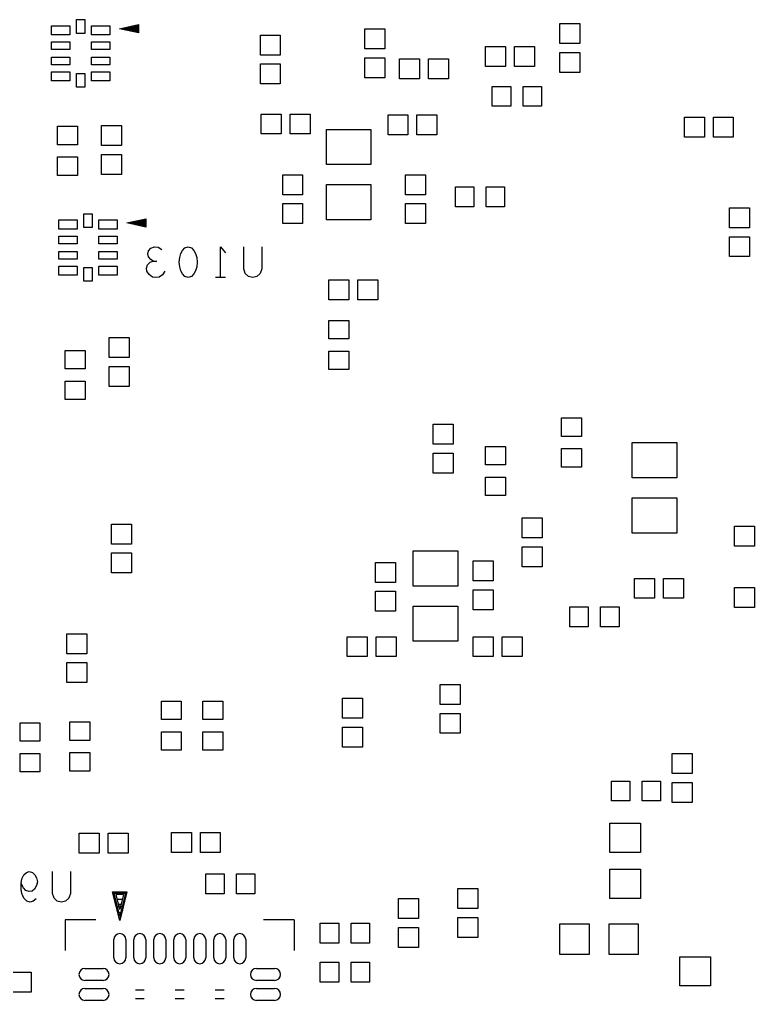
# Model space of a CAD drawing. Header units: millimetres. Extents: x -190 to 348, y -330 to 190.
# Drawn here: x -74.09 to -50.17, y -93.78 to -61.83 of the extents above; entities that cross this region are included whole.
import ezdxf

# ---------------------------------------------------------------- set-up
doc = ezdxf.new("R2010")
doc.units = ezdxf.units.MM
doc.layers.add('4_SIKCREN_BOTTOM_', color=7, linetype='Continuous')
doc.layers.add('5_SOLDER_PASTE_BOTTOM_', color=7, linetype='Continuous')

msp = doc.modelspace()

# ---------------------------------------------------------------- linework, layer by layer
at = {"layer": '4_SIKCREN_BOTTOM_', "color": 7}
for p, q in [((-70.841, -62.133), (-70.213, -61.999)), ((-70.213, -62.268), (-70.841, -62.133)), ((-70.78, -62.133), (-70.226, -62.017)), ((-70.226, -62.253), (-70.78, -62.133)), ((-70.226, -62.133), (-70.78, -62.133)), ((-70.226, -62.108), (-70.66, -62.108)), ((-70.226, -62.159), (-70.66, -62.159)), ((-70.226, -62.075), (-70.505, -62.075)), ((-70.226, -62.192), (-70.505, -62.192)), ((-70.226, -62.042), (-70.35, -62.042)), ((-70.226, -62.225), (-70.35, -62.225)), ((-70.226, -62.017), (-70.226, -62.133)), ((-70.226, -62.133), (-70.226, -62.253)), ((-70.213, -61.999), (-70.213, -62.268)), ((-70.602, -68.458), (-69.974, -68.323)), ((-70.541, -68.458), (-69.987, -68.341)), ((-69.987, -68.341), (-69.987, -68.458)), ((-69.974, -68.323), (-69.974, -68.593)), ((-69.974, -68.593), (-70.602, -68.458)), ((-69.987, -68.458), (-70.543, -68.458)), ((-69.987, -68.577), (-70.541, -68.458)), ((-69.987, -68.433), (-70.421, -68.433)), ((-69.987, -68.483), (-70.421, -68.483)), ((-69.987, -68.4), (-70.269, -68.4)), ((-69.987, -68.516), (-70.269, -68.516)), ((-69.987, -68.367), (-70.114, -68.367)), ((-69.987, -68.55), (-70.114, -68.55)), ((-69.987, -68.458), (-69.987, -68.577)), ((-69.888, -69.367), (-69.82, -69.284)), ((-69.82, -69.284), (-69.7, -69.233)), ((-69.7, -69.233), (-69.581, -69.251)), ((-69.581, -69.251), (-69.461, -69.317)), ((-68.786, -69.35), (-68.704, -69.266)), ((-68.704, -69.266), (-68.598, -69.233)), ((-68.598, -69.233), (-68.491, -69.266)), ((-68.491, -69.266), (-68.412, -69.35)), ((-67.549, -69.233), (-67.389, -69.433)), ((-67.549, -70.234), (-67.549, -69.233)), ((-66.794, -69.952), (-66.794, -69.233)), ((-66.208, -69.233), (-66.208, -69.952)), ((-69.913, -69.466), (-69.888, -69.367)), ((-69.888, -69.566), (-69.913, -69.466)), ((-69.82, -69.649), (-69.888, -69.566)), ((-68.892, -69.733), (-68.877, -69.583)), ((-68.877, -69.583), (-68.839, -69.449)), ((-68.839, -69.449), (-68.786, -69.35)), ((-68.412, -69.35), (-68.359, -69.449)), ((-68.359, -69.449), (-68.318, -69.583)), ((-68.318, -69.583), (-68.306, -69.733)), ((-69.954, -69.934), (-69.926, -69.817)), ((-69.941, -70.033), (-69.954, -69.934)), ((-69.926, -69.817), (-69.835, -69.733)), ((-69.835, -69.733), (-69.741, -69.7)), ((-69.741, -69.7), (-69.82, -69.649)), ((-69.741, -69.7), (-69.621, -69.7)), ((-68.877, -69.883), (-68.892, -69.733)), ((-68.839, -70.018), (-68.877, -69.883)), ((-68.318, -69.883), (-68.359, -70.018)), ((-68.306, -69.733), (-68.318, -69.883)), ((-66.741, -70.101), (-66.794, -69.952)), ((-66.208, -69.952), (-66.261, -70.101)), ((-69.873, -70.134), (-69.941, -70.033)), ((-69.766, -70.218), (-69.873, -70.134)), ((-69.659, -70.234), (-69.766, -70.218)), ((-69.54, -70.218), (-69.659, -70.234)), ((-69.433, -70.15), (-69.54, -70.218)), ((-69.355, -70.033), (-69.433, -70.15)), ((-68.786, -70.117), (-68.839, -70.018)), ((-68.704, -70.201), (-68.786, -70.117)), ((-68.598, -70.234), (-68.704, -70.201)), ((-68.491, -70.201), (-68.598, -70.234)), ((-68.412, -70.117), (-68.491, -70.201)), ((-68.359, -70.018), (-68.412, -70.117)), ((-67.389, -70.234), (-67.709, -70.234)), ((-66.634, -70.201), (-66.741, -70.101)), ((-66.5, -70.234), (-66.634, -70.201)), ((-66.368, -70.201), (-66.5, -70.234)), ((-66.261, -70.101), (-66.368, -70.201)), ((-74.016, -89.817), (-73.95, -89.685)), ((-73.95, -89.685), (-73.868, -89.616)), ((-73.868, -89.616), (-73.774, -89.583)), ((-73.774, -89.583), (-73.668, -89.616)), ((-73.668, -89.616), (-73.589, -89.685)), ((-73.589, -89.685), (-73.536, -89.784)), ((-73.02, -90.302), (-73.02, -89.583)), ((-72.433, -89.583), (-72.433, -90.302)), ((-74.041, -89.967), (-74.016, -89.817)), ((-73.962, -90.117), (-74.041, -89.967)), ((-74.041, -90.152), (-74.041, -89.967)), ((-73.536, -90.035), (-73.602, -90.152)), ((-73.536, -89.784), (-73.508, -89.919)), ((-73.508, -89.919), (-73.536, -90.035)), ((-74.016, -90.302), (-74.041, -90.152)), ((-73.95, -90.452), (-74.016, -90.302)), ((-73.881, -90.2), (-73.962, -90.117)), ((-73.774, -90.234), (-73.881, -90.2)), ((-73.683, -90.218), (-73.774, -90.234)), ((-73.602, -90.152), (-73.683, -90.218)), ((-72.967, -90.452), (-73.02, -90.302)), ((-72.433, -90.302), (-72.487, -90.452)), ((-71.059, -90.246), (-70.592, -90.246)), ((-70.825, -91.181), (-71.059, -90.246)), ((-71.041, -90.259), (-70.607, -90.259)), ((-70.825, -91.13), (-71.041, -90.259)), ((-70.825, -91.023), (-71.011, -90.284)), ((-71.011, -90.284), (-70.64, -90.284)), ((-70.825, -90.815), (-70.945, -90.335)), ((-70.706, -90.335), (-70.945, -90.335)), ((-70.592, -90.246), (-70.825, -91.181)), ((-70.607, -90.259), (-70.825, -91.13)), ((-70.64, -90.284), (-70.825, -91.023)), ((-70.706, -90.335), (-70.825, -90.815)), ((-73.856, -90.551), (-73.95, -90.452)), ((-73.749, -90.584), (-73.856, -90.551)), ((-73.642, -90.551), (-73.749, -90.584)), ((-73.548, -90.467), (-73.642, -90.551)), ((-72.86, -90.551), (-72.967, -90.452)), ((-72.725, -90.584), (-72.86, -90.551)), ((-72.593, -90.551), (-72.725, -90.584)), ((-72.487, -90.452), (-72.593, -90.551)), ((-70.744, -90.495), (-70.904, -90.495)), ((-70.785, -90.655), (-70.866, -90.655)), ((-72.606, -91.153), (-72.606, -92.154)), ((-71.605, -91.153), (-72.606, -91.153)), ((-65.146, -91.153), (-66.144, -91.153)), ((-65.146, -91.153), (-65.146, -92.154))]:
    msp.add_line(p, q, dxfattribs=at)
for start, end in [(0, 180), (180, 0)]:
    msp.add_arc((-70.825, -90.813), 0.102, start, end, dxfattribs=at)
at = {"layer": '5_SOLDER_PASTE_BOTTOM_', "color": 4}
for p, q in [((-72.238, -62.285), (-72.238, -61.835)), ((-72.238, -61.835), (-71.963, -61.835)), ((-71.963, -61.835), (-71.963, -62.285)), ((-56.5, -62.613), (-56.5, -61.963)), ((-56.5, -61.963), (-55.85, -61.963)), ((-55.85, -61.963), (-55.85, -62.613)), ((-73.051, -62.334), (-73.051, -62.034)), ((-73.051, -62.034), (-72.451, -62.034)), ((-72.451, -62.034), (-72.451, -62.334)), ((-71.963, -62.285), (-72.238, -62.285)), ((-71.75, -62.334), (-71.75, -62.034)), ((-71.75, -62.034), (-71.15, -62.034)), ((-71.15, -62.034), (-71.15, -62.334)), ((-62.85, -62.789), (-62.85, -62.139)), ((-62.85, -62.139), (-62.2, -62.139)), ((-62.2, -62.139), (-62.2, -62.789)), ((-72.451, -62.334), (-73.051, -62.334)), ((-73.051, -62.81), (-73.051, -62.56)), ((-73.051, -62.56), (-72.451, -62.56)), ((-72.451, -62.56), (-72.451, -62.81)), ((-71.15, -62.334), (-71.75, -62.334)), ((-71.75, -62.81), (-71.75, -62.56)), ((-71.75, -62.56), (-71.15, -62.56)), ((-71.15, -62.56), (-71.15, -62.81)), ((-66.251, -62.989), (-66.251, -62.339)), ((-66.251, -62.339), (-65.601, -62.339)), ((-65.601, -62.339), (-65.601, -62.989)), ((-72.451, -62.81), (-73.051, -62.81)), ((-71.15, -62.81), (-71.75, -62.81)), ((-62.2, -62.789), (-62.85, -62.789)), ((-58.92, -63.36), (-58.92, -62.71)), ((-58.92, -62.71), (-58.27, -62.71)), ((-58.27, -62.71), (-58.27, -63.36)), ((-57.98, -63.36), (-57.98, -62.71)), ((-57.98, -62.71), (-57.33, -62.71)), ((-57.33, -62.71), (-57.33, -63.36)), ((-55.85, -62.613), (-56.5, -62.613)), ((-56.5, -63.553), (-56.5, -62.903)), ((-56.5, -62.903), (-55.85, -62.903)), ((-55.85, -62.903), (-55.85, -63.553)), ((-73.051, -63.31), (-73.051, -63.06)), ((-73.051, -63.06), (-72.451, -63.06)), ((-72.451, -63.06), (-72.451, -63.31)), ((-71.75, -63.31), (-71.75, -63.06)), ((-71.75, -63.06), (-71.15, -63.06)), ((-71.15, -63.06), (-71.15, -63.31)), ((-65.601, -62.989), (-66.251, -62.989)), ((-62.85, -63.728), (-62.85, -63.078)), ((-62.85, -63.078), (-62.2, -63.078)), ((-62.2, -63.078), (-62.2, -63.728)), ((-61.719, -63.759), (-61.719, -63.109)), ((-61.719, -63.109), (-61.069, -63.109)), ((-61.069, -63.109), (-61.069, -63.759)), ((-60.78, -63.759), (-60.78, -63.109)), ((-60.78, -63.109), (-60.13, -63.109)), ((-60.13, -63.109), (-60.13, -63.759)), ((-72.451, -63.31), (-73.051, -63.31)), ((-73.051, -63.833), (-73.051, -63.533)), ((-73.051, -63.533), (-72.451, -63.533)), ((-72.451, -63.533), (-72.451, -63.833)), ((-71.15, -63.31), (-71.75, -63.31)), ((-71.75, -63.833), (-71.75, -63.533)), ((-71.75, -63.533), (-71.15, -63.533)), ((-71.15, -63.533), (-71.15, -63.833)), ((-66.251, -63.929), (-66.251, -63.279)), ((-66.251, -63.279), (-65.601, -63.279)), ((-65.601, -63.279), (-65.601, -63.929)), ((-58.27, -63.36), (-58.92, -63.36)), ((-57.33, -63.36), (-57.98, -63.36)), ((-55.85, -63.553), (-56.5, -63.553)), ((-72.451, -63.833), (-73.051, -63.833)), ((-72.238, -64.035), (-72.238, -63.585)), ((-72.238, -63.585), (-71.963, -63.585)), ((-71.963, -63.585), (-71.963, -64.035)), ((-71.15, -63.833), (-71.75, -63.833)), ((-62.2, -63.728), (-62.85, -63.728)), ((-61.069, -63.759), (-61.719, -63.759)), ((-60.13, -63.759), (-60.78, -63.759)), ((-71.963, -64.035), (-72.238, -64.035)), ((-65.601, -63.929), (-66.251, -63.929)), ((-58.7, -64.658), (-58.7, -64.008)), ((-58.7, -64.008), (-58.1, -64.008)), ((-58.1, -64.008), (-58.1, -64.658)), ((-57.699, -64.658), (-57.699, -64.008)), ((-57.699, -64.008), (-57.099, -64.008)), ((-57.099, -64.008), (-57.099, -64.658)), ((-58.1, -64.658), (-58.7, -64.658)), ((-57.099, -64.658), (-57.699, -64.658)), ((-66.22, -65.56), (-66.22, -64.91)), ((-66.22, -64.91), (-65.57, -64.91)), ((-65.57, -64.91), (-65.57, -65.56)), ((-65.28, -65.56), (-65.28, -64.91)), ((-65.28, -64.91), (-64.63, -64.91)), ((-64.63, -64.91), (-64.63, -65.56)), ((-62.095, -65.585), (-62.095, -64.935)), ((-62.095, -64.935), (-61.445, -64.935)), ((-61.445, -64.935), (-61.445, -65.585)), ((-61.155, -65.585), (-61.155, -64.935)), ((-61.155, -64.935), (-60.505, -64.935)), ((-60.505, -64.935), (-60.505, -65.585)), ((-52.446, -65.659), (-52.446, -65.009)), ((-52.446, -65.009), (-51.796, -65.009)), ((-51.796, -65.009), (-51.796, -65.659)), ((-51.506, -65.659), (-51.506, -65.009)), ((-51.506, -65.009), (-50.856, -65.009)), ((-50.856, -65.009), (-50.856, -65.659)), ((-72.85, -65.908), (-72.85, -65.308)), ((-72.85, -65.308), (-72.2, -65.308)), ((-72.2, -65.308), (-72.2, -65.908)), ((-71.425, -65.938), (-71.425, -65.288)), ((-71.425, -65.288), (-70.775, -65.288)), ((-70.775, -65.288), (-70.775, -65.938)), ((-64.101, -66.559), (-64.101, -65.409)), ((-64.101, -65.409), (-62.651, -65.409)), ((-62.651, -65.409), (-62.651, -66.559)), ((-65.57, -65.56), (-66.22, -65.56)), ((-64.63, -65.56), (-65.28, -65.56)), ((-61.445, -65.585), (-62.095, -65.585)), ((-60.505, -65.585), (-61.155, -65.585)), ((-51.796, -65.659), (-52.446, -65.659)), ((-50.856, -65.659), (-51.506, -65.659)), ((-72.2, -65.908), (-72.85, -65.908)), ((-70.775, -65.938), (-71.425, -65.938)), ((-72.85, -66.909), (-72.85, -66.309)), ((-72.85, -66.309), (-72.2, -66.309)), ((-72.2, -66.309), (-72.2, -66.909)), ((-71.425, -66.878), (-71.425, -66.228)), ((-71.425, -66.228), (-70.775, -66.228)), ((-70.775, -66.228), (-70.775, -66.878)), ((-62.651, -66.559), (-64.101, -66.559)), ((-72.2, -66.909), (-72.85, -66.909)), ((-70.775, -66.878), (-71.425, -66.878)), ((-65.524, -67.538), (-65.524, -66.888)), ((-65.524, -66.888), (-64.874, -66.888)), ((-64.874, -66.888), (-64.874, -67.538)), ((-61.524, -67.538), (-61.524, -66.888)), ((-61.524, -66.888), (-60.874, -66.888)), ((-60.874, -66.888), (-60.874, -67.538)), ((-64.101, -68.36), (-64.101, -67.21)), ((-64.101, -67.21), (-62.651, -67.21)), ((-62.651, -67.21), (-62.651, -68.36)), ((-59.901, -67.935), (-59.901, -67.285)), ((-59.901, -67.285), (-59.301, -67.285)), ((-59.301, -67.285), (-59.301, -67.935)), ((-58.9, -67.935), (-58.9, -67.285)), ((-58.9, -67.285), (-58.3, -67.285)), ((-58.3, -67.285), (-58.3, -67.935)), ((-64.874, -67.538), (-65.524, -67.538)), ((-60.874, -67.538), (-61.524, -67.538)), ((-65.524, -68.478), (-65.524, -67.828)), ((-65.524, -67.828), (-64.874, -67.828)), ((-64.874, -67.828), (-64.874, -68.478)), ((-61.524, -68.478), (-61.524, -67.828)), ((-61.524, -67.828), (-60.874, -67.828)), ((-60.874, -67.828), (-60.874, -68.478)), ((-59.301, -67.935), (-59.901, -67.935)), ((-58.3, -67.935), (-58.9, -67.935)), ((-50.975, -68.613), (-50.975, -67.963)), ((-50.975, -67.963), (-50.325, -67.963)), ((-50.325, -67.963), (-50.325, -68.613)), ((-72.812, -68.659), (-72.812, -68.359)), ((-72.812, -68.359), (-72.212, -68.359)), ((-72.212, -68.359), (-72.212, -68.659)), ((-71.999, -68.609), (-71.999, -68.159)), ((-71.999, -68.159), (-71.724, -68.159)), ((-71.724, -68.159), (-71.724, -68.609)), ((-71.511, -68.659), (-71.511, -68.359)), ((-71.511, -68.359), (-70.911, -68.359)), ((-70.911, -68.359), (-70.911, -68.659)), ((-62.651, -68.36), (-64.101, -68.36)), ((-72.212, -68.659), (-72.812, -68.659)), ((-71.724, -68.609), (-71.999, -68.609)), ((-70.911, -68.659), (-71.511, -68.659)), ((-64.874, -68.478), (-65.524, -68.478)), ((-60.874, -68.478), (-61.524, -68.478)), ((-50.325, -68.613), (-50.975, -68.613)), ((-72.812, -69.134), (-72.812, -68.884)), ((-72.812, -68.884), (-72.212, -68.884)), ((-72.212, -68.884), (-72.212, -69.134)), ((-71.511, -69.134), (-71.511, -68.884)), ((-71.511, -68.884), (-70.911, -68.884)), ((-70.911, -68.884), (-70.911, -69.134)), ((-50.975, -69.555), (-50.975, -68.905)), ((-50.975, -68.905), (-50.325, -68.905)), ((-50.325, -68.905), (-50.325, -69.555)), ((-72.212, -69.134), (-72.812, -69.134)), ((-70.911, -69.134), (-71.511, -69.134)), ((-72.812, -69.635), (-72.812, -69.385)), ((-72.812, -69.385), (-72.212, -69.385)), ((-72.212, -69.635), (-72.812, -69.635)), ((-72.212, -69.385), (-72.212, -69.635)), ((-71.511, -69.635), (-71.511, -69.385)), ((-71.511, -69.385), (-70.911, -69.385)), ((-70.911, -69.635), (-71.511, -69.635)), ((-70.911, -69.385), (-70.911, -69.635)), ((-50.325, -69.555), (-50.975, -69.555)), ((-72.812, -70.16), (-72.812, -69.86)), ((-72.812, -69.86), (-72.212, -69.86)), ((-72.212, -69.86), (-72.212, -70.16)), ((-71.999, -70.359), (-71.999, -69.909)), ((-71.999, -69.909), (-71.724, -69.909)), ((-71.724, -69.909), (-71.724, -70.359)), ((-71.511, -70.16), (-71.511, -69.86)), ((-71.511, -69.86), (-70.911, -69.86)), ((-70.911, -69.86), (-70.911, -70.16)), ((-72.212, -70.16), (-72.812, -70.16)), ((-70.911, -70.16), (-71.511, -70.16)), ((-71.724, -70.359), (-71.999, -70.359)), ((-64.021, -70.96), (-64.021, -70.31)), ((-64.021, -70.31), (-63.371, -70.31)), ((-63.371, -70.31), (-63.371, -70.96)), ((-63.081, -70.96), (-63.081, -70.31)), ((-63.081, -70.31), (-62.431, -70.31)), ((-62.431, -70.31), (-62.431, -70.96)), ((-63.371, -70.96), (-64.021, -70.96)), ((-62.431, -70.96), (-63.081, -70.96)), ((-64.026, -72.233), (-64.026, -71.633)), ((-64.026, -71.633), (-63.376, -71.633)), ((-63.376, -71.633), (-63.376, -72.233)), ((-71.176, -72.839), (-71.176, -72.189)), ((-71.176, -72.189), (-70.526, -72.189)), ((-70.526, -72.189), (-70.526, -72.839)), ((-63.376, -72.233), (-64.026, -72.233)), ((-72.601, -73.208), (-72.601, -72.608)), ((-72.601, -72.608), (-71.951, -72.608)), ((-71.951, -72.608), (-71.951, -73.208)), ((-64.026, -73.234), (-64.026, -72.634)), ((-64.026, -72.634), (-63.376, -72.634)), ((-63.376, -72.634), (-63.376, -73.234)), ((-70.526, -72.839), (-71.176, -72.839)), ((-71.176, -73.779), (-71.176, -73.129)), ((-71.176, -73.129), (-70.526, -73.129)), ((-70.526, -73.129), (-70.526, -73.779)), ((-71.951, -73.208), (-72.601, -73.208)), ((-63.376, -73.234), (-64.026, -73.234)), ((-72.601, -74.209), (-72.601, -73.609)), ((-72.601, -73.609), (-71.951, -73.609)), ((-71.951, -73.609), (-71.951, -74.209)), ((-70.526, -73.779), (-71.176, -73.779)), ((-71.951, -74.209), (-72.601, -74.209)), ((-60.625, -75.664), (-60.625, -75.014)), ((-60.625, -75.014), (-59.975, -75.014)), ((-59.975, -75.014), (-59.975, -75.664)), ((-56.449, -75.408), (-56.449, -74.808)), ((-56.449, -74.808), (-55.799, -74.808)), ((-55.799, -74.808), (-55.799, -75.408)), ((-59.975, -75.664), (-60.625, -75.664)), ((-55.799, -75.408), (-56.449, -75.408)), ((-54.149, -76.76), (-54.149, -75.61)), ((-54.149, -75.61), (-52.699, -75.61)), ((-52.699, -75.61), (-52.699, -76.76)), ((-60.625, -76.604), (-60.625, -75.954)), ((-60.625, -75.954), (-59.975, -75.954)), ((-59.975, -75.954), (-59.975, -76.604)), ((-58.925, -76.335), (-58.925, -75.735)), ((-58.925, -75.735), (-58.275, -75.735)), ((-58.275, -75.735), (-58.275, -76.335)), ((-56.449, -76.409), (-56.449, -75.809)), ((-56.449, -75.809), (-55.799, -75.809)), ((-55.799, -75.809), (-55.799, -76.409)), ((-58.275, -76.335), (-58.925, -76.335)), ((-59.975, -76.604), (-60.625, -76.604)), ((-55.799, -76.409), (-56.449, -76.409)), ((-58.925, -77.333), (-58.925, -76.733)), ((-58.925, -76.733), (-58.275, -76.733)), ((-58.275, -76.733), (-58.275, -77.333)), ((-52.699, -76.76), (-54.149, -76.76)), ((-58.275, -77.333), (-58.925, -77.333)), ((-54.149, -78.558), (-54.149, -77.408)), ((-54.149, -77.408), (-52.699, -77.408)), ((-52.699, -77.408), (-52.699, -78.558)), ((-57.724, -78.714), (-57.724, -78.064)), ((-57.724, -78.064), (-57.074, -78.064)), ((-57.074, -78.064), (-57.074, -78.714)), ((-71.1, -78.915), (-71.1, -78.265)), ((-71.1, -78.265), (-70.45, -78.265)), ((-70.45, -78.265), (-70.45, -78.915)), ((-52.699, -78.558), (-54.149, -78.558)), ((-50.82, -78.984), (-50.82, -78.334)), ((-50.82, -78.334), (-50.17, -78.334)), ((-50.17, -78.334), (-50.17, -78.984)), ((-57.074, -78.714), (-57.724, -78.714)), ((-70.45, -78.915), (-71.1, -78.915)), ((-71.1, -79.855), (-71.1, -79.205)), ((-71.1, -79.205), (-70.45, -79.205)), ((-70.45, -79.205), (-70.45, -79.855)), ((-61.276, -80.283), (-61.276, -79.133)), ((-61.276, -79.133), (-59.826, -79.133)), ((-59.826, -79.133), (-59.826, -80.283)), ((-57.724, -79.654), (-57.724, -79.004)), ((-57.724, -79.004), (-57.074, -79.004)), ((-57.074, -79.004), (-57.074, -79.654)), ((-50.17, -78.984), (-50.82, -78.984)), ((-62.499, -80.165), (-62.499, -79.515)), ((-62.499, -79.515), (-61.849, -79.515)), ((-61.849, -79.515), (-61.849, -80.165)), ((-59.324, -80.114), (-59.324, -79.464)), ((-59.324, -79.464), (-58.674, -79.464)), ((-58.674, -79.464), (-58.674, -80.114)), ((-70.45, -79.855), (-71.1, -79.855)), ((-57.074, -79.654), (-57.724, -79.654)), ((-61.849, -80.165), (-62.499, -80.165)), ((-58.674, -80.114), (-59.324, -80.114)), ((-54.069, -80.683), (-54.069, -80.033)), ((-54.069, -80.033), (-53.419, -80.033)), ((-53.419, -80.033), (-53.419, -80.683)), ((-53.129, -80.683), (-53.129, -80.033)), ((-53.129, -80.033), (-52.479, -80.033)), ((-52.479, -80.033), (-52.479, -80.683)), ((-62.499, -81.105), (-62.499, -80.455)), ((-62.499, -80.455), (-61.849, -80.455)), ((-61.849, -80.455), (-61.849, -81.105)), ((-59.826, -80.283), (-61.276, -80.283)), ((-59.324, -81.054), (-59.324, -80.404)), ((-59.324, -80.404), (-58.674, -80.404)), ((-58.674, -80.404), (-58.674, -81.054)), ((-50.82, -80.985), (-50.82, -80.335)), ((-50.82, -80.335), (-50.17, -80.335)), ((-50.17, -80.335), (-50.17, -80.985)), ((-53.419, -80.683), (-54.069, -80.683)), ((-52.479, -80.683), (-53.129, -80.683)), ((-61.849, -81.105), (-62.499, -81.105)), ((-61.276, -82.084), (-61.276, -80.934)), ((-61.276, -80.934), (-59.826, -80.934)), ((-59.826, -80.934), (-59.826, -82.084)), ((-58.674, -81.054), (-59.324, -81.054)), ((-56.175, -81.61), (-56.175, -80.96)), ((-56.175, -80.96), (-55.575, -80.96)), ((-55.575, -80.96), (-55.575, -81.61)), ((-55.174, -81.61), (-55.174, -80.96)), ((-55.174, -80.96), (-54.574, -80.96)), ((-54.574, -80.96), (-54.574, -81.61)), ((-50.17, -80.985), (-50.82, -80.985)), ((-55.575, -81.61), (-56.175, -81.61)), ((-54.574, -81.61), (-55.174, -81.61)), ((-72.55, -82.489), (-72.55, -81.839)), ((-72.55, -81.839), (-71.9, -81.839)), ((-71.9, -81.839), (-71.9, -82.489)), ((-63.421, -82.583), (-63.421, -81.933)), ((-63.421, -81.933), (-62.771, -81.933)), ((-62.771, -81.933), (-62.771, -82.583)), ((-62.479, -82.583), (-62.479, -81.933)), ((-62.479, -81.933), (-61.829, -81.933)), ((-61.829, -81.933), (-61.829, -82.583)), ((-59.826, -82.084), (-61.276, -82.084)), ((-59.319, -82.583), (-59.319, -81.933)), ((-59.319, -81.933), (-58.669, -81.933)), ((-58.669, -81.933), (-58.669, -82.583)), ((-58.379, -82.583), (-58.379, -81.933)), ((-58.379, -81.933), (-57.729, -81.933)), ((-57.729, -81.933), (-57.729, -82.583)), ((-71.9, -82.489), (-72.55, -82.489)), ((-62.771, -82.583), (-63.421, -82.583)), ((-61.829, -82.583), (-62.479, -82.583)), ((-58.669, -82.583), (-59.319, -82.583)), ((-57.729, -82.583), (-58.379, -82.583)), ((-72.55, -83.429), (-72.55, -82.779)), ((-72.55, -82.779), (-71.9, -82.779)), ((-71.9, -82.779), (-71.9, -83.429)), ((-71.9, -83.429), (-72.55, -83.429)), ((-60.401, -84.14), (-60.401, -83.49)), ((-60.401, -83.49), (-59.751, -83.49)), ((-59.751, -83.49), (-59.751, -84.14)), ((-63.576, -84.589), (-63.576, -83.94)), ((-63.576, -83.94), (-62.926, -83.94)), ((-62.926, -83.94), (-62.926, -84.589)), ((-69.474, -84.633), (-69.474, -84.033)), ((-69.474, -84.033), (-68.824, -84.033)), ((-68.824, -84.033), (-68.824, -84.633)), ((-68.125, -84.633), (-68.125, -84.033)), ((-68.125, -84.033), (-67.475, -84.033)), ((-67.475, -84.033), (-67.475, -84.633)), ((-59.751, -84.14), (-60.401, -84.14)), ((-68.824, -84.633), (-69.474, -84.633)), ((-67.475, -84.633), (-68.125, -84.633)), ((-62.926, -84.589), (-63.576, -84.589)), ((-60.401, -85.08), (-60.401, -84.43)), ((-60.401, -84.43), (-59.751, -84.43)), ((-59.751, -84.43), (-59.751, -85.08)), ((-74.074, -85.334), (-74.074, -84.734)), ((-74.074, -84.734), (-73.424, -84.734)), ((-73.424, -84.734), (-73.424, -85.334)), ((-72.451, -85.309), (-72.451, -84.709)), ((-72.451, -84.709), (-71.801, -84.709)), ((-71.801, -84.709), (-71.801, -85.309)), ((-63.576, -85.529), (-63.576, -84.879)), ((-63.576, -84.879), (-62.926, -84.879)), ((-62.926, -84.879), (-62.926, -85.529)), ((-69.474, -85.634), (-69.474, -85.034)), ((-69.474, -85.034), (-68.824, -85.034)), ((-68.824, -85.034), (-68.824, -85.634)), ((-68.125, -85.634), (-68.125, -85.034)), ((-68.125, -85.034), (-67.475, -85.034)), ((-67.475, -85.034), (-67.475, -85.634)), ((-59.751, -85.08), (-60.401, -85.08)), ((-73.424, -85.334), (-74.074, -85.334)), ((-71.801, -85.309), (-72.451, -85.309)), ((-62.926, -85.529), (-63.576, -85.529)), ((-74.074, -86.335), (-74.074, -85.735)), ((-74.074, -85.735), (-73.424, -85.735)), ((-73.424, -85.735), (-73.424, -86.335)), ((-72.451, -86.309), (-72.451, -85.709)), ((-72.451, -85.709), (-71.801, -85.709)), ((-71.801, -85.709), (-71.801, -86.309)), ((-68.824, -85.634), (-69.474, -85.634)), ((-67.475, -85.634), (-68.125, -85.634)), ((-52.85, -86.388), (-52.85, -85.738)), ((-52.85, -85.738), (-52.2, -85.738)), ((-52.2, -85.738), (-52.2, -86.388)), ((-73.424, -86.335), (-74.074, -86.335)), ((-71.801, -86.309), (-72.451, -86.309)), ((-52.2, -86.388), (-52.85, -86.388)), ((-54.826, -87.284), (-54.826, -86.634)), ((-54.826, -86.634), (-54.226, -86.634)), ((-54.226, -86.634), (-54.226, -87.284)), ((-53.825, -87.284), (-53.825, -86.634)), ((-53.825, -86.634), (-53.225, -86.634)), ((-53.225, -86.634), (-53.225, -87.284)), ((-52.85, -87.33), (-52.85, -86.68)), ((-52.85, -86.68), (-52.2, -86.68)), ((-52.2, -86.68), (-52.2, -87.33)), ((-54.226, -87.284), (-54.826, -87.284)), ((-53.225, -87.284), (-53.825, -87.284)), ((-52.2, -87.33), (-52.85, -87.33)), ((-54.874, -88.958), (-54.874, -88.008)), ((-54.874, -88.008), (-53.874, -88.008)), ((-53.874, -88.008), (-53.874, -88.958)), ((-72.146, -88.984), (-72.146, -88.334)), ((-72.146, -88.334), (-71.496, -88.334)), ((-71.496, -88.334), (-71.496, -88.984)), ((-71.206, -88.984), (-71.206, -88.334)), ((-71.206, -88.334), (-70.556, -88.334)), ((-70.556, -88.334), (-70.556, -88.984)), ((-69.144, -88.958), (-69.144, -88.308)), ((-69.144, -88.308), (-68.494, -88.308)), ((-68.494, -88.308), (-68.494, -88.958)), ((-68.204, -88.958), (-68.204, -88.308)), ((-68.204, -88.308), (-67.554, -88.308)), ((-67.554, -88.308), (-67.554, -88.958)), ((-71.496, -88.984), (-72.146, -88.984)), ((-70.556, -88.984), (-71.206, -88.984)), ((-68.494, -88.958), (-69.144, -88.958)), ((-67.554, -88.958), (-68.204, -88.958)), ((-53.874, -88.958), (-54.874, -88.958)), ((-68.024, -90.31), (-68.024, -89.66)), ((-68.024, -89.66), (-67.424, -89.66)), ((-67.424, -89.66), (-67.424, -90.31)), ((-67.026, -90.31), (-67.026, -89.66)), ((-67.026, -89.66), (-66.426, -89.66)), ((-66.426, -89.66), (-66.426, -90.31)), ((-54.874, -90.46), (-54.874, -89.51)), ((-54.874, -89.51), (-53.874, -89.51)), ((-53.874, -89.51), (-53.874, -90.46)), ((-67.424, -90.31), (-68.024, -90.31)), ((-66.426, -90.31), (-67.026, -90.31)), ((-59.824, -90.79), (-59.824, -90.14)), ((-59.824, -90.14), (-59.175, -90.14)), ((-59.175, -90.14), (-59.175, -90.79)), ((-61.75, -91.115), (-61.75, -90.465)), ((-61.75, -90.465), (-61.1, -90.465)), ((-61.1, -90.465), (-61.1, -91.115)), ((-53.874, -90.46), (-54.874, -90.46)), ((-59.175, -90.79), (-59.824, -90.79)), ((-64.3, -91.91), (-64.3, -91.26)), ((-64.3, -91.26), (-63.7, -91.26)), ((-63.7, -91.26), (-63.7, -91.91)), ((-63.3, -91.91), (-63.3, -91.26)), ((-63.3, -91.26), (-62.7, -91.26)), ((-62.7, -91.26), (-62.7, -91.91)), ((-61.1, -91.115), (-61.75, -91.115)), ((-59.824, -91.729), (-59.824, -91.079)), ((-59.824, -91.079), (-59.175, -91.079)), ((-59.175, -91.079), (-59.175, -91.729)), ((-56.5, -92.283), (-56.5, -91.283)), ((-56.5, -91.283), (-55.55, -91.283)), ((-55.55, -91.283), (-55.55, -92.283)), ((-54.9, -92.283), (-54.9, -91.283)), ((-54.9, -91.283), (-53.95, -91.283)), ((-53.95, -91.283), (-53.95, -92.283)), ((-61.75, -92.055), (-61.75, -91.405)), ((-61.75, -91.405), (-61.1, -91.405)), ((-61.1, -91.405), (-61.1, -92.055)), ((-71.02, -92.388), (-71.02, -91.798)), ((-70.63, -91.798), (-70.63, -92.388)), ((-70.37, -92.388), (-70.37, -91.798)), ((-69.98, -91.798), (-69.98, -92.388)), ((-69.72, -92.388), (-69.72, -91.798)), ((-69.33, -91.798), (-69.33, -92.388)), ((-69.07, -92.388), (-69.07, -91.798)), ((-68.68, -91.798), (-68.68, -92.388)), ((-68.419, -92.388), (-68.419, -91.798)), ((-68.029, -91.798), (-68.029, -92.388)), ((-67.769, -92.388), (-67.769, -91.798)), ((-67.379, -91.798), (-67.379, -92.388)), ((-67.119, -92.388), (-67.119, -91.798)), ((-66.729, -91.798), (-66.729, -92.388)), ((-63.7, -91.91), (-64.3, -91.91)), ((-62.7, -91.91), (-63.3, -91.91)), ((-59.175, -91.729), (-59.824, -91.729)), ((-61.1, -92.055), (-61.75, -92.055)), ((-55.55, -92.283), (-56.5, -92.283)), ((-53.95, -92.283), (-54.9, -92.283)), ((-64.3, -93.185), (-64.3, -92.535)), ((-64.3, -92.535), (-63.7, -92.535)), ((-63.7, -92.535), (-63.7, -93.185)), ((-63.3, -93.185), (-63.3, -92.535)), ((-63.3, -92.535), (-62.7, -92.535)), ((-62.7, -92.535), (-62.7, -93.185)), ((-52.6, -93.309), (-52.6, -92.359)), ((-52.6, -92.359), (-51.6, -92.359)), ((-51.6, -92.359), (-51.6, -93.309)), ((-74.356, -92.86), (-73.706, -92.86)), ((-73.706, -92.86), (-73.706, -93.51)), ((-71.961, -92.739), (-71.371, -92.739)), ((-66.381, -92.739), (-65.791, -92.739)), ((-71.371, -93.129), (-71.961, -93.129)), ((-65.791, -93.129), (-66.381, -93.129)), ((-63.7, -93.185), (-64.3, -93.185)), ((-62.7, -93.185), (-63.3, -93.185)), ((-73.706, -93.51), (-74.356, -93.51)), ((-71.961, -93.389), (-71.371, -93.389)), ((-70.03, -93.442), (-70.317, -93.442)), ((-68.732, -93.442), (-69.019, -93.442)), ((-67.432, -93.442), (-67.719, -93.442)), ((-66.381, -93.389), (-65.791, -93.389)), ((-51.6, -93.309), (-52.6, -93.309)), ((-71.371, -93.779), (-71.961, -93.779)), ((-70.03, -93.729), (-70.317, -93.729)), ((-68.732, -93.729), (-69.019, -93.729)), ((-67.432, -93.729), (-67.719, -93.729)), ((-65.791, -93.779), (-66.381, -93.779))]:
    msp.add_line(p, q, dxfattribs=at)
for centre, start, end in [((-70.825, -91.798), 0, 180), ((-70.175, -91.798), 0, 180), ((-69.525, -91.798), 0, 180), ((-68.875, -91.798), 0, 180), ((-68.224, -91.798), 0, 180), ((-67.574, -91.798), 0, 180), ((-66.924, -91.798), 0, 180), ((-70.825, -92.388), 180, 0), ((-70.175, -92.388), 180, 0), ((-69.525, -92.388), 180, 0), ((-68.875, -92.388), 180, 0), ((-68.224, -92.388), 180, 0), ((-67.574, -92.388), 180, 0), ((-66.924, -92.388), 180, 0), ((-71.961, -92.934), 90, 270), ((-71.371, -92.934), 270, 90), ((-66.381, -92.934), 90, 270), ((-65.791, -92.934), 270, 90), ((-71.961, -93.584), 90, 270), ((-71.371, -93.584), 270, 90), ((-66.381, -93.584), 90, 270), ((-65.791, -93.584), 270, 90)]:
    msp.add_arc(centre, 0.195, start, end, dxfattribs=at)

doc.saveas('drawing.dxf')
